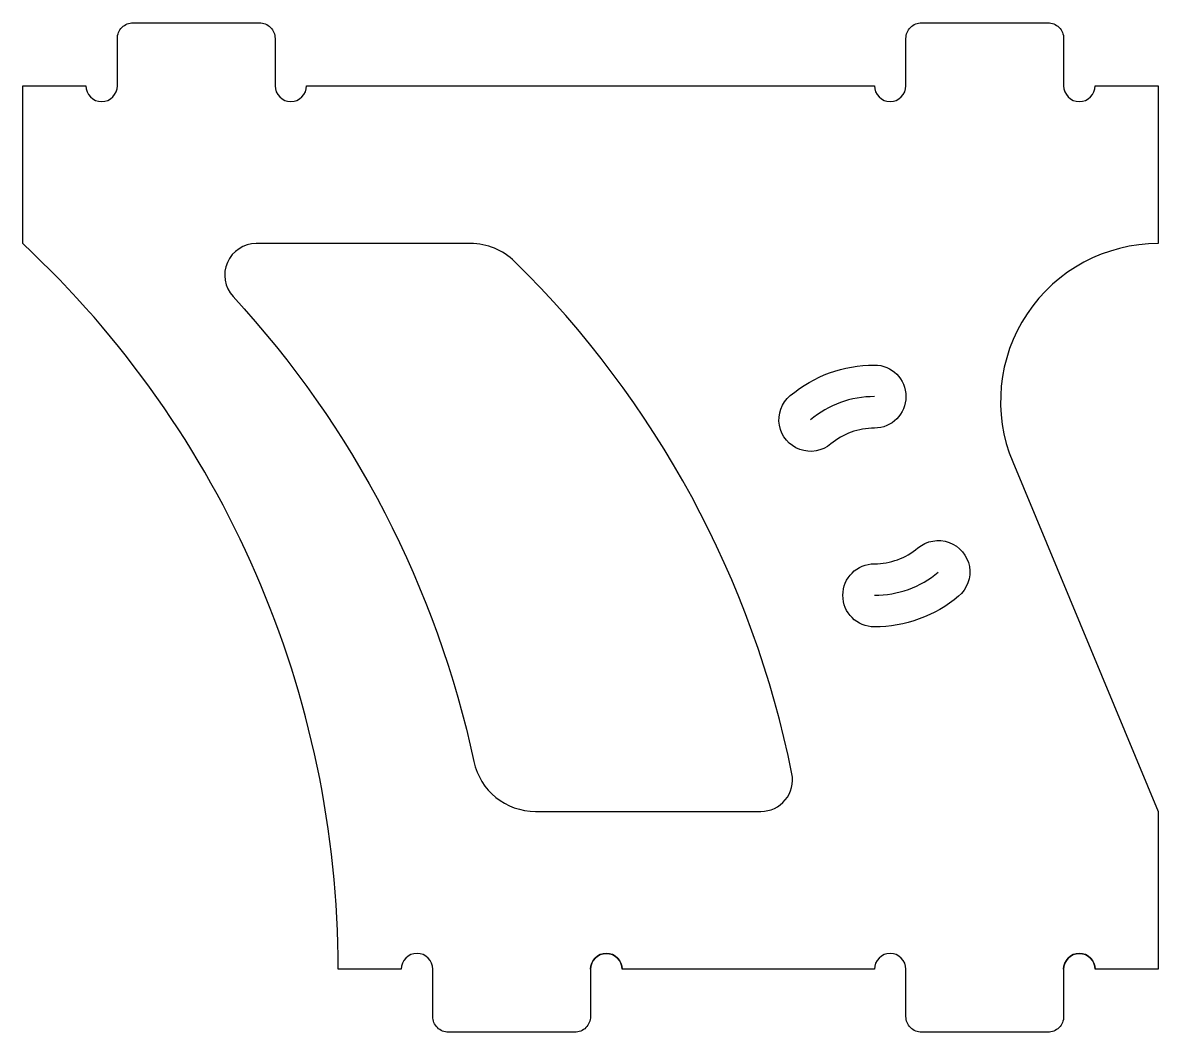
# Model space of a CAD drawing. Header units: millimetres. Extents: x 30 to 66, y 0 to 32.
import ezdxf

# ---------------------------------------------------------------- set-up
doc = ezdxf.new("R2010")
doc.units = ezdxf.units.MM
doc.layers.get('0').update_dxf_attribs({"linetype": 'CONTINUOUS'})

msp = doc.modelspace()

# ---------------------------------------------------------------- linework, layer by layer
for points in [[(58, 31.5, -0.414214), (58.5, 32), (62.5, 32, -0.414214), (63, 31.5), (63, 30, 1), (64, 30), (66, 30), (66, 25, 0.535184), (61.385, 18.077), (66, 7), (66, 2), (64, 2, 1), (63, 2), (63, 0.5, -0.414214), (62.5, 0), (58.5, 0, -0.414214), (58, 0.5), (58, 2, 1), (57, 2), (49, 2, 1), (48, 2), (48, 0.5, -0.414214), (47.5, 0), (43.5, 0, -0.414214), (43, 0.5), (43, 2, 1), (42, 2), (40, 2, 0.207987), (30, 25), (30, 30), (32, 30, 1), (33, 30), (33, 31.5, -0.414214), (33.5, 32), (37.5, 32, -0.414214), (38, 31.5), (38, 30, 1), (39, 30), (57, 30, 1), (58, 30)], [(36.669, 23.322, -0.134341), (44.304, 8.581, 0.353729), (46.259, 7), (53.403, 7, 0.473575), (54.383, 8.197, 0.149992), (45.599, 24.426, 0.196711), (44.197, 25), (37.404, 25, 0.653665)], [(54.332, 20.179, -0.176327), (57, 21.15, -1), (57, 19.15, 0.176327), (55.618, 18.647, -1)], [(58.382, 15.353, -1), (59.668, 13.821, -0.176327), (57, 12.85, -1), (57, 14.85, 0.176327)]]:
    msp.add_lwpolyline(points, format="xyb", close=True)
for start, end in [(90, 130), (270, 310)]:
    msp.add_arc((57, 17), 3.15, start, end)
at = {"extrusion": (1.22465e-16, 0, -1)}
for centre in [(-48.5, 2), (-63.5, 2)]:
    msp.add_arc(centre, 0.5, 0, 180, dxfattribs=at)

doc.saveas('drawing.dxf')
